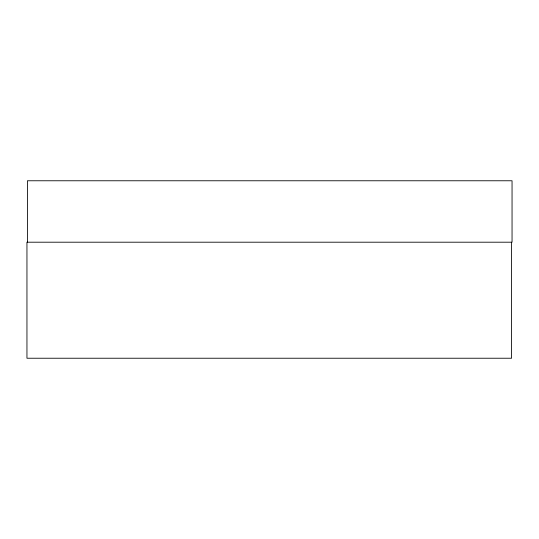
<?xml version="1.0" encoding="UTF-8"?>
<svg xmlns="http://www.w3.org/2000/svg" width="539" height="539" viewBox="0 0 539 539"><rect width="100%" height="100%" fill="white"/><g stroke="black" fill="none" stroke-linecap="round" stroke-linejoin="round"><path stroke-width="0.81" d="M511.578 242.2L511.578 358.233L26.95 358.233L26.95 242.2L512.05 242.2L512.05 180.767L27.422 180.767L27.422 242.2"/></g></svg>
